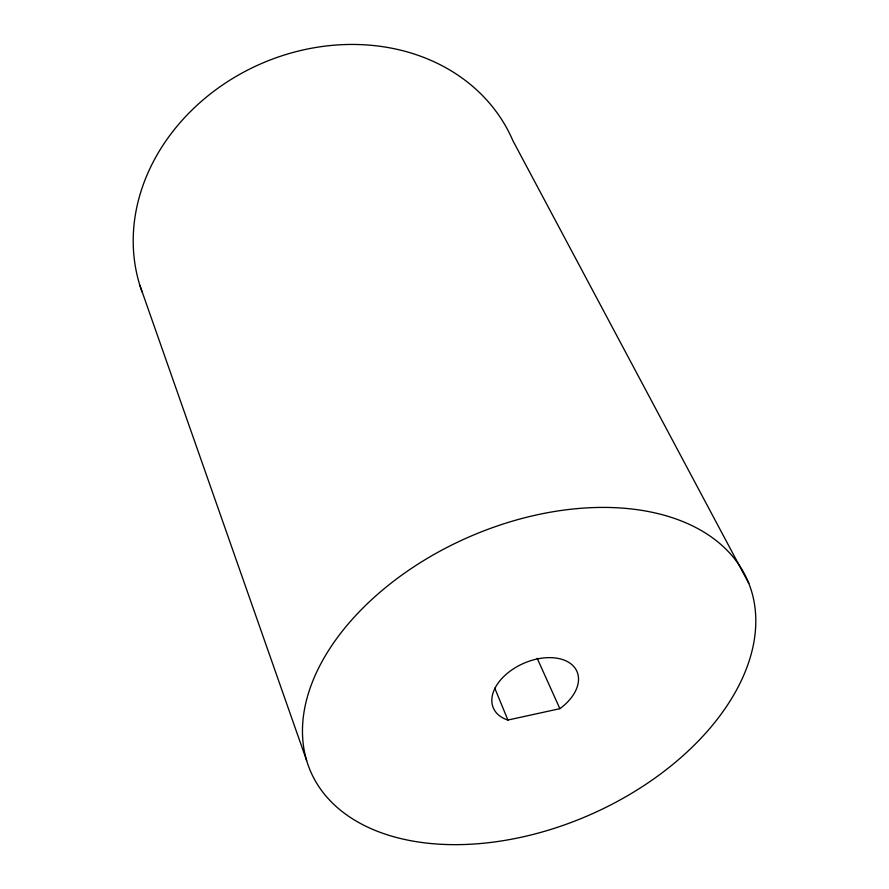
<?xml version="1.0" encoding="UTF-8"?>
<svg xmlns="http://www.w3.org/2000/svg" width="889" height="889" viewBox="0 0 889 889"><rect width="100%" height="100%" fill="white"/><g stroke="black" fill="none" stroke-linecap="round" stroke-linejoin="round"><path stroke-width="1.33" d="M507.908 720.046L559.87 708.677A45.617 28.837 -23.7 0 0 568.293 662.094A45.617 28.837 -23.7 0 0 504.196 676.129A45.617 28.837 -23.7 0 0 507.908 720.046L494.762 688.108M748.805 583.384A238.441 151.508 -23.7 0 0 370.88 600.364A238.441 151.508 -23.7 0 0 467.725 844.372A238.441 151.508 -23.7 0 0 748.805 583.384L512.853 140.606A200.303 170.532 -23.7 0 0 266.2 61.552A200.303 170.532 -23.7 0 0 142.051 291.792M537.189 658.304L559.87 708.677M139.884 285.358L306.661 760.595"/></g></svg>
